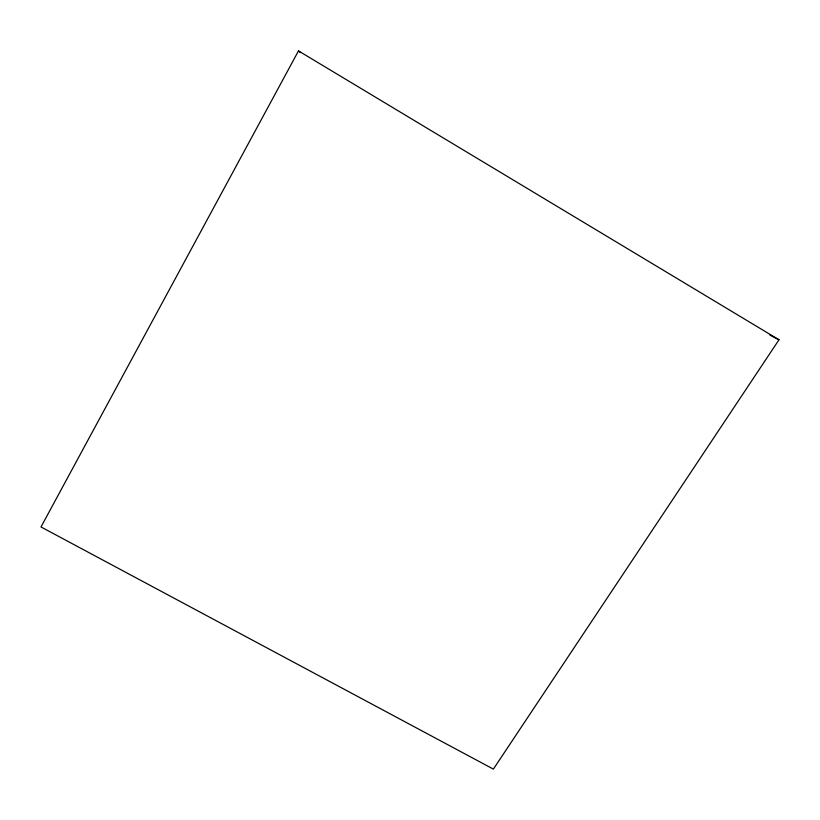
<?xml version="1.0" encoding="UTF-8"?>
<svg xmlns="http://www.w3.org/2000/svg" width="820" height="820" viewBox="0 0 820 820"><rect width="100%" height="100%" fill="white"/><g stroke="black" fill="none" stroke-linecap="round" stroke-linejoin="round"><path stroke-width="1.23" d="M298.49 50.891L41 526.952L493.373 769.109L779 339.777L298.49 50.891L300.386 52.603M769.898 335.113L779 339.777"/></g></svg>
